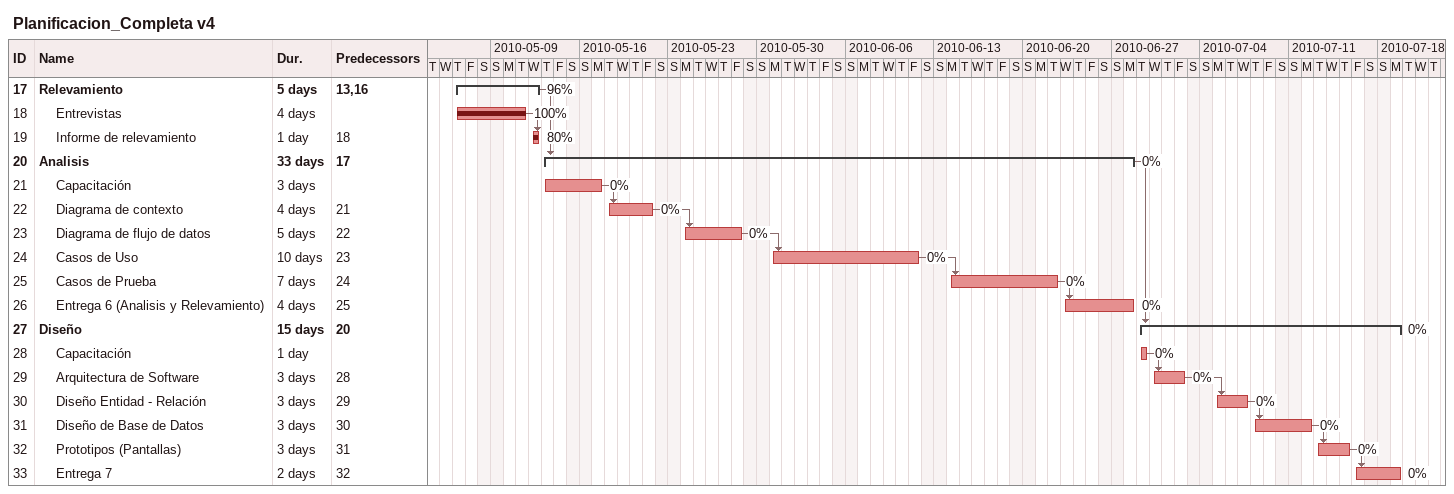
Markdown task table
Planificacion_Completa v4

| ID | Level | Task | Duration | Start | Finish | Predecessors | % complete |
|---|---|---|---|---|---|---|---|
| 17 | 1 | **Relevamiento** | 5d | 2010-05-06 | 2010-05-12 | 13, 16 | 96 |
| 18 | 2 | Entrevistas | 4d | 2010-05-06 | 2010-05-11 |  | 100 |
| 19 | 2 | Informe de relevamiento | 1d | 2010-05-12 | 2010-05-12 | 18 | 80 |
| 20 | 1 | **Analisis** | 33d | 2010-05-13 | 2010-06-28 | 17 | 0 |
| 21 | 2 | Capacitación | 3d | 2010-05-13 | 2010-05-17 |  | 0 |
| 22 | 2 | Diagrama de contexto | 4d | 2010-05-18 | 2010-05-21 | 21 | 0 |
| 23 | 2 | Diagrama de flujo de datos | 5d | 2010-05-24 | 2010-05-28 | 22 | 0 |
| 24 | 2 | Casos de Uso | 10d | 2010-05-31 | 2010-06-11 | 23 | 0 |
| 25 | 2 | Casos de Prueba | 7d | 2010-06-14 | 2010-06-22 | 24 | 0 |
| 26 | 2 | Entrega 6 (Analisis y Relevamiento) | 4d | 2010-06-23 | 2010-06-28 | 25 | 0 |
| 27 | 1 | **Diseño** | 15d | 2010-06-29 | 2010-07-19 | 20 | 0 |
| 28 | 2 | Capacitación | 1d | 2010-06-29 | 2010-06-29 |  | 0 |
| 29 | 2 | Arquitectura de Software | 3d | 2010-06-30 | 2010-07-02 | 28 | 0 |
| 30 | 2 | Diseño Entidad - Relación | 3d | 2010-07-05 | 2010-07-07 | 29 | 0 |
| 31 | 2 | Diseño de Base de Datos | 3d | 2010-07-08 | 2010-07-12 | 30 | 0 |
| 32 | 2 | Prototipos (Pantallas) | 3d | 2010-07-13 | 2010-07-15 | 31 | 0 |
| 33 | 2 | Entrega 7 | 2d | 2010-07-16 | 2010-07-19 | 32 | 0 |
